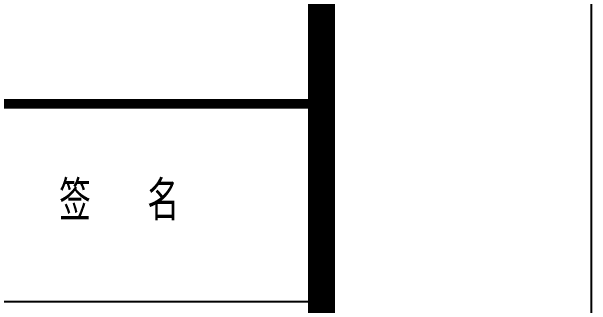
# Model space of a CAD drawing. Extents: x 33088 to 140010, y 13737 to 369010.
# Drawn here: x 119172 to 122393, y 39705 to 41340 of the extents above; entities that cross this region are included whole.
import ezdxf

# ---------------------------------------------------------------- set-up
doc = ezdxf.new("R2010")
doc.units = 0
doc.header["$LTSCALE"] = 1000
doc.header["$MEASUREMENT"] = 0
doc.layers.add('PUB_TEXT', color=7, linetype='CONTINUOUS')
doc.layers.add('PUB_TITLE', color=4, linetype='CONTINUOUS')
doc.styles.add('TQ', font='txt.shx', dxfattribs={"width": 0.8, "bigfont": 'hztxt.shx'})

msp = doc.modelspace()

# ---------------------------------------------------------------- linework, layer by layer
at = {"layer": 'PUB_TITLE', "color": 4}
msp.add_line((114843.4, 39727), (120893.4, 39727), dxfattribs=at)
at = {"layer": 'PUB_TITLE'}
msp.add_lwpolyline([(33293.4, 13736.5), (122393.4, 13736.5), (122393.4, 76736.5), (33293.4, 76736.5)], close=True, dxfattribs=at)
at = {"layer": 'PUB_TITLE', "const_width": 150}
msp.add_lwpolyline([(37043.4, 15236.5), (120893.4, 15236.5), (120893.4, 75236.5), (37043.4, 75236.5)], close=True, dxfattribs=at)
at = {"layer": 'PUB_TITLE', "color": 4, "const_width": 55}
msp.add_lwpolyline([(114843.4, 40827), (120893.4, 40827)], dxfattribs=at)

# ---------------------------------------------------------------- texts
at = {"layer": 'PUB_TEXT', "color": 2, "insert": (119435.9, 40397.6), "char_height": 220, "width": 1847.813, "attachment_point": 1, "style": 'TQ'}
msp.add_mtext('签  名', dxfattribs=at)

doc.saveas('drawing.dxf')
